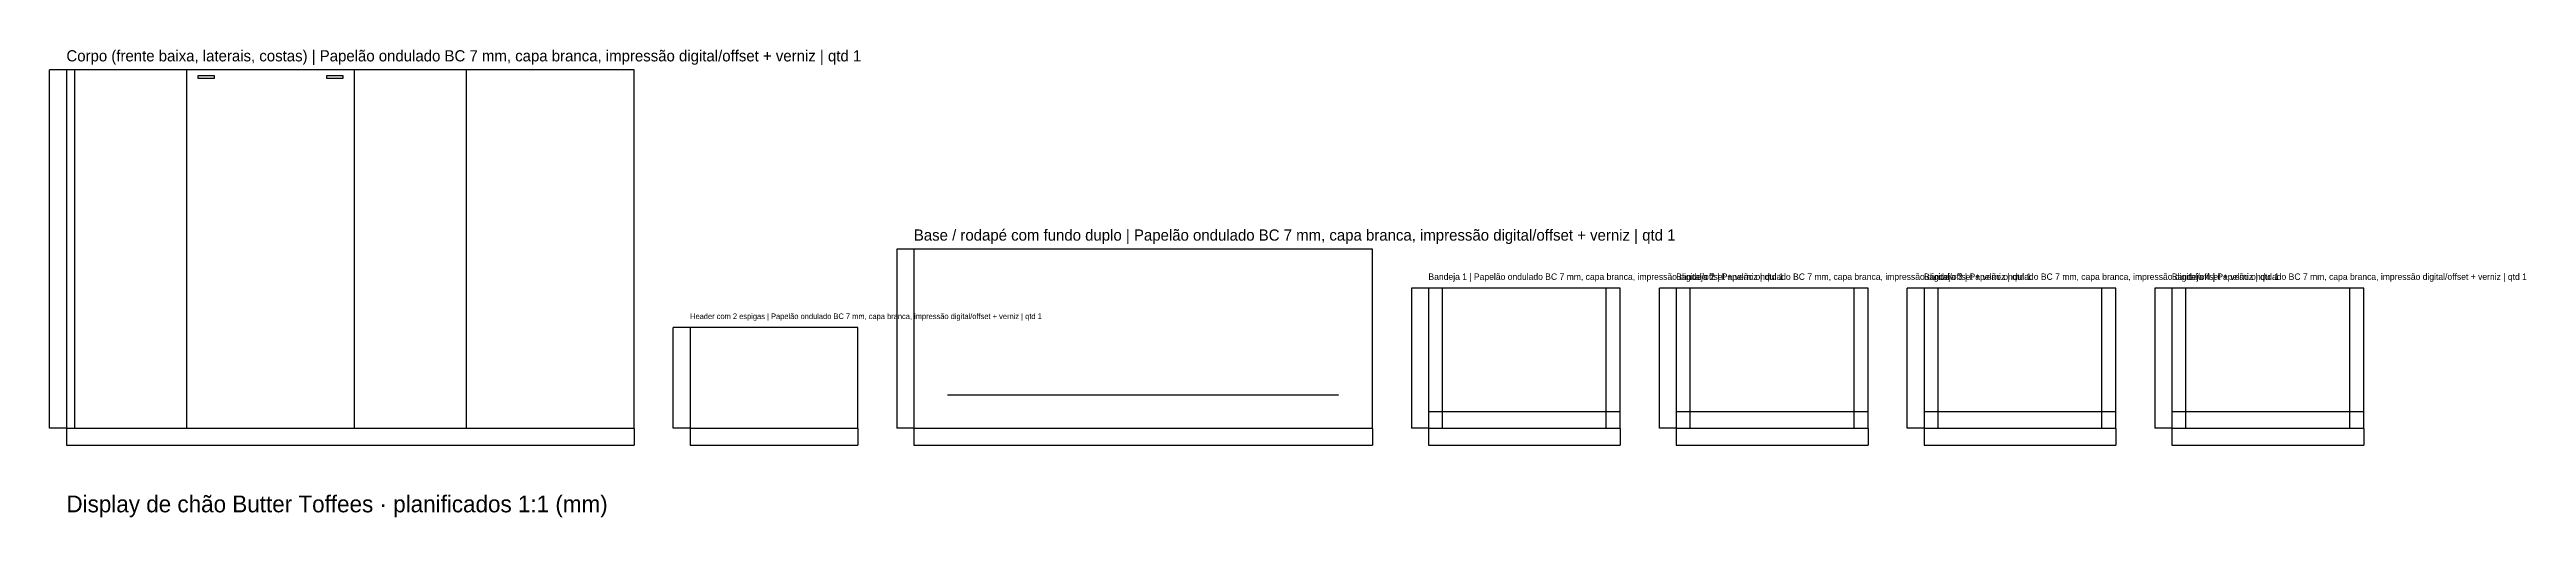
# Model space of a CAD drawing. Header units: millimetres. Extents: x -60 to 8796, y -318 to 1352.
import ezdxf

# ---------------------------------------------------------------- set-up
doc = ezdxf.new("R2010")
doc.units = ezdxf.units.MM
doc.linetypes.add('DASHED', pattern=[1.524, 1.27, -0.254])
for name, color, linetype in [('CORTE', 1, 'CONTINUOUS'), ('COTA', 8, 'CONTINUOUS'), ('TEXTO', 7, 'CONTINUOUS'), ('VINCO', 5, 'DASHED')]:
    doc.layers.add(name, color=color, linetype=linetype)
doc.styles.add('OpenSansCondensed-Light', font='OpenSansCondensed-Light.ttf')
doc.dimstyles.new('EZDXF', dxfattribs={"dimtxt": 0.25, "dimasz": 0.175, "dimexe": 0.375, "dimexo": 0.125, "dimgap": 0.1, "dimtad": 1, "dimlfac": 100, "dimzin": 12, "dimdsep": 46, "dimtxsty": 'OpenSansCondensed-Light', "dimblk": 'ARCHTICK', "dimcen": 2.5, "dimazin": 3, "dimtfac": 0.5, "dimtmove": 2, "dimatfit": 3})

# ---------------------------------------------------------------- blocks, each defined once
blk = doc.blocks.new('_ARCHTICK')
at = {"color": 0, "linetype": 'BYBLOCK', "const_width": 0.15}
blk.add_lwpolyline([(-0.5, -0.5), (0.5, 0.5)], dxfattribs=at)

msp = doc.modelspace()

# ---------------------------------------------------------------- linework, layer by layer
at = {"layer": 'CORTE'}
for points in [[(0, 0), (2030, 0), (2030, 1280), (0, 1280)], [(470, 1250), (530, 1250), (530, 1258), (470, 1258)], [(930, 1250), (990, 1250), (990, 1258), (930, 1258)], [(3030, 0), (4670, 0), (4670, 640), (3030, 640)], [(4870, 0), (5556, 0), (5556, 500), (4870, 500)], [(5756, 0), (6442, 0), (6442, 500), (5756, 500)], [(6642, 0), (7328, 0), (7328, 500), (6642, 500)], [(7528, 0), (8214, 0), (8214, 500), (7528, 500)], [(2230, 0), (2830, 0), (2830, 360), (2230, 360)]]:
    msp.add_lwpolyline(points, close=True, dxfattribs=at)
at = {"layer": 'VINCO'}
for p, q in [((30, 0), (30, 1280)), ((430, 0), (430, 1280)), ((1030, 0), (1030, 1280)), ((1430, 0), (1430, 1280)), ((4920, 0), (4920, 500)), ((5506, 0), (5506, 500)), ((5806, 0), (5806, 500)), ((6392, 0), (6392, 500)), ((6692, 0), (6692, 500)), ((7278, 0), (7278, 500)), ((7578, 0), (7578, 500)), ((8164, 0), (8164, 500)), ((3150, 120), (4550, 120)), ((4870, 60), (5556, 60)), ((5756, 60), (6442, 60)), ((6642, 60), (7328, 60)), ((7528, 60), (8214, 60))]:
    msp.add_line(p, q, dxfattribs=at)

# ---------------------------------------------------------------- texts
at = {"layer": 'TEXTO'}
for s, height, p in [('Corpo (frente baixa, laterais, costas) | Papelão ondulado BC 7 mm, capa branca, impressão digital/offset + verniz | qtd 1', 40, (0, 1310)), ('Base / rodapé com fundo duplo | Papelão ondulado BC 7 mm, capa branca, impressão digital/offset + verniz | qtd 1', 40, (3030, 670)), ('Bandeja 1 | Papelão ondulado BC 7 mm, capa branca, impressão digital/offset + verniz | qtd 1', 22.8666667, (4870, 530)), ('Bandeja 2 | Papelão ondulado BC 7 mm, capa branca, impressão digital/offset + verniz | qtd 1', 22.8666667, (5756, 530)), ('Bandeja 3 | Papelão ondulado BC 7 mm, capa branca, impressão digital/offset + verniz | qtd 1', 22.8666667, (6642, 530)), ('Bandeja 4 | Papelão ondulado BC 7 mm, capa branca, impressão digital/offset + verniz | qtd 1', 22.8666667, (7528, 530)), ('Header com 2 espigas | Papelão ondulado BC 7 mm, capa branca, impressão digital/offset + verniz | qtd 1', 20, (2230, 390)), ('Display de chão Butter Toffees · planificados 1:1 (mm)', 60, (0, -300))]:
    msp.add_text(s, height=height, dxfattribs=at).set_placement(p)

# ---------------------------------------------------------------- dimensions: what is measured, and where the dimension line sits
at = {"layer": 'COTA'}
for base, p1, p2 in [((-60, 0), (0, 0), (0, 1280)), ((2970, 0), (3030, 0), (3030, 640)), ((4810, 0), (4870, 0), (4870, 500)), ((5696, 0), (5756, 0), (5756, 500)), ((6582, 0), (6642, 0), (6642, 500)), ((7468, 0), (7528, 0), (7528, 500)), ((2170, 0), (2230, 0), (2230, 360))]:
    msp.add_linear_dim(base=base, p1=p1, p2=p2, angle=90, dimstyle='EZDXF', dxfattribs=at).render()
for base, p1, p2 in [((0, -60), (0, 0), (2030, 0)), ((2230, -60), (2230, 0), (2830, 0)), ((3030, -60), (3030, 0), (4670, 0)), ((4870, -60), (4870, 0), (5556, 0)), ((5756, -60), (5756, 0), (6442, 0)), ((6642, -60), (6642, 0), (7328, 0)), ((7528, -60), (7528, 0), (8214, 0))]:
    msp.add_linear_dim(base=base, p1=p1, p2=p2, dimstyle='EZDXF', dxfattribs=at).render()

doc.saveas('drawing.dxf')
